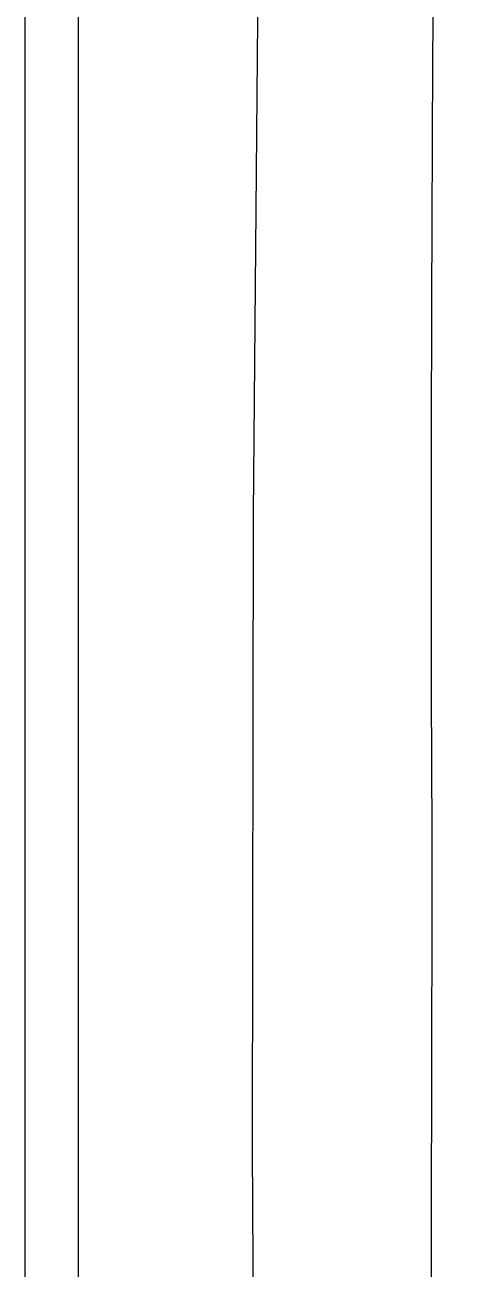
# Model space of a CAD drawing. Extents: x 398 to 509, y 623 to 780.
# Drawn here: x 398.31 to 401.27, y 687 to 695.56 of the extents above; entities that cross this region are included whole.
import ezdxf

# ---------------------------------------------------------------- set-up
doc = ezdxf.new("R2010")
doc.units = 0
doc.header["$MEASUREMENT"] = 0
doc.layers.add('1', color=4, linetype='Continuous')

# ---------------------------------------------------------------- blocks, each defined once
blk = doc.blocks.new('2018 PRISM')
at = {"layer": '1', "color": 6, "linetype": 'Continuous', "lineweight": 25, "flags": 128}
blk.add_lwpolyline([(-0.0291, 88.1624), (-0.1518, 75.9561), (-0.2334, 63.7841), (-0.2742, 51.6121), (-0.2742, 39.4401), (-0.2334, 27.2681), (-0.1518, 15.0961), (-0.0291, 2.8897)], dxfattribs=at)
at = {"layer": '1', "linetype": 'Continuous', "lineweight": 25, "flags": 128}
for points in [[(0.1455, 2.9202), (0.144, 2.9773), (0.1308, 8.631), (0.0972, 31.4553), (0.0942, 54.2795), (0.1099, 71.204), (0.144, 88.0748), (0.144, 88.0748)], [(2.6885, 4.8851), (2.4, 9.2386), (2.1456, 13.5943), (1.925, 17.9523), (1.7379, 22.3119), (1.5839, 26.6729), (1.4625, 31.0347), (1.3732, 35.3973), (1.3157, 39.7605), (1.2899, 44.124), (1.2956, 48.4875), (1.3369, 53.1987), (1.4153, 57.9096), (1.531, 62.6196), (1.6844, 67.3285), (1.8765, 72.0409), (2.1076, 76.7517), (2.3781, 81.4604), (2.6885, 86.1665)], [(2.5788, 56.5532), (2.5394, 53.2631), (2.527, 51.6015), (2.5196, 49.9398)], [(2.5196, 49.9398), (2.5188, 49.632), (2.5181, 49.3091), (2.5177, 48.9709), (2.5174, 48.6176), (2.5173, 48.2492), (2.5174, 47.8559), (2.5178, 47.4869), (2.5183, 47.1447), (2.5189, 46.8947), (2.5197, 46.6614), (2.5208, 46.4029), (2.522, 46.0678), (2.5224, 45.8113), (2.5222, 45.6327), (2.5211, 45.3666), (2.5201, 45.1004), (2.5172, 43.2181), (2.5209, 41.3037), (2.5253, 40.3352), (2.5315, 39.3655), (2.5394, 38.3947)]]:
    blk.add_lwpolyline(points, dxfattribs=at)

msp = doc.modelspace()

# ---------------------------------------------------------------- block references
at = {"layer": '1'}
msp.add_blockref('2018 PRISM', (398.5801, 643.7055), dxfattribs=at)

doc.saveas('drawing.dxf')
